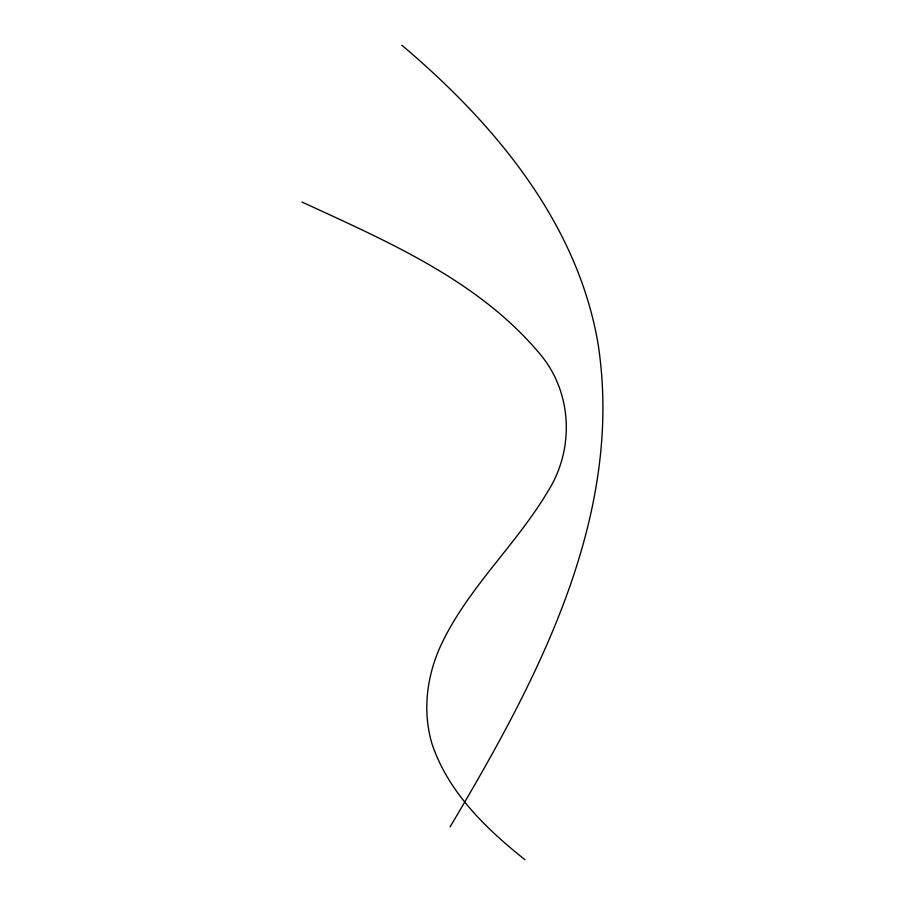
<?xml version="1.0" encoding="UTF-8"?>
<svg xmlns="http://www.w3.org/2000/svg" width="905" height="905" viewBox="0 0 905 905"><rect width="100%" height="100%" fill="white"/><g stroke="black" fill="none" stroke-linecap="round" stroke-linejoin="round"><path stroke-width="1.36" d="M450.102 826.853C535.726 682.687 624.608 518.135 598.16 344.42C577.56 222.279 493.802 122.944 401.877 45.25M302.044 202.053C387.023 241.318 478.259 280.233 539.731 353.731C572.514 392.193 574.698 449.446 547.717 491.619C515.658 545.67 467.082 588.601 440.531 646.147C426.628 676.623 422.386 711.488 432.013 743.853C448.156 792.237 486.087 828.731 525.013 859.75"/></g></svg>
